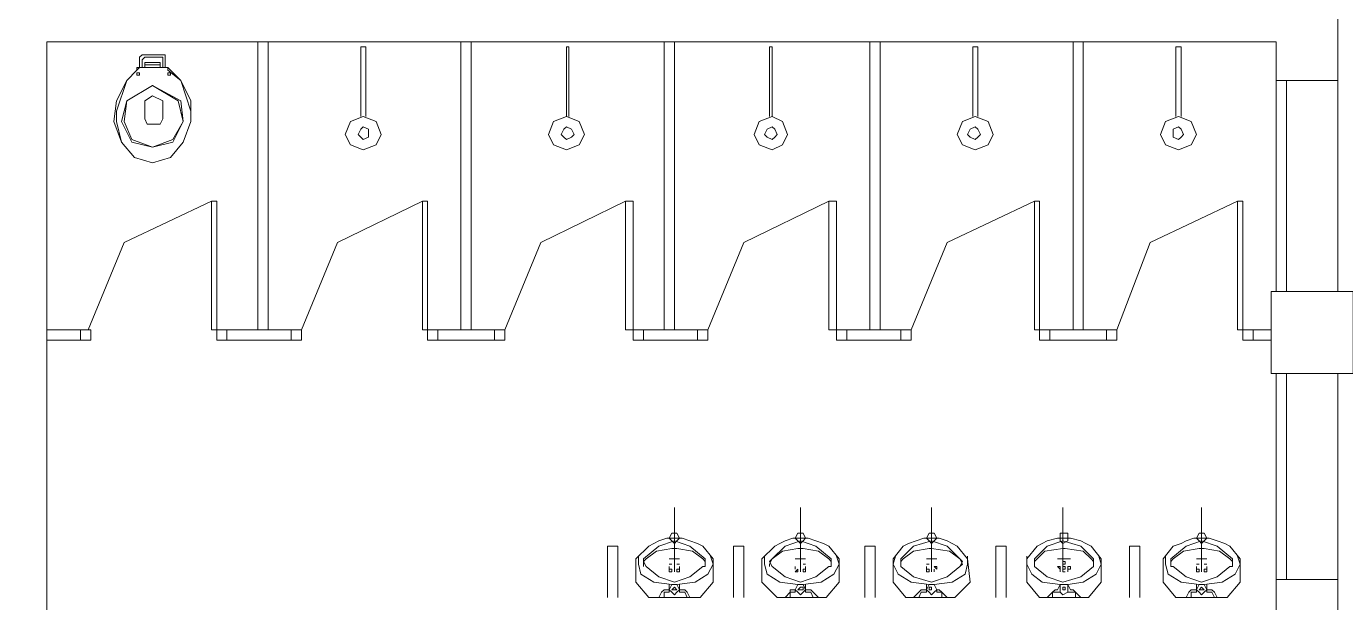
# Model space of a CAD drawing. Header units: millimetres. Extents: x 373 to 563, y 791 to 885.
# Drawn here: x 461.28 to 467.71, y 819.24 to 822.05 of the extents above; entities that cross this region are included whole.
import ezdxf

# ---------------------------------------------------------------- set-up
doc = ezdxf.new("R2010")
doc.units = ezdxf.units.MM
doc.linetypes.add('JIS_02_2.0', pattern=[3, 2, -1])
doc.layers.add('wireless', color=1, linetype='Continuous')

msp = doc.modelspace()

# ---------------------------------------------------------------- linework, layer by layer
at = {"color": 7, "lineweight": 0}
for points in [[(467.6677002518863, 828.3753650014351), (467.6677002518863, 820.7602438941194)], [(461.3802153909073, 821.9751563077389), (461.3802153909073, 815.6876714460614)], [(461.3802153909073, 821.9751563077389), (467.3671033665032, 821.9751563077389)], [(462.407254750231, 820.5723708405221), (462.407254750231, 821.9751563077389)], [(462.4573542311282, 820.5723708405221), (462.4573542311282, 821.9751563077389)], [(462.9332993005828, 821.6119350705358), (462.9332993005828, 821.9501065672903), (462.9082495605999, 821.9501065672903), (462.9082495605999, 821.6119350705358)], [(463.3967194998131, 820.5723708405221), (463.3967194998131, 821.9751563077389)], [(463.4468189807103, 820.5723708405221), (463.4468189807103, 821.9751563077389)], [(463.9227640496993, 821.6119350705358), (463.9227640496993, 821.9501065672903), (463.910239179475, 821.9501065672903), (463.910239179475, 821.6119350705358)], [(464.3861842489296, 820.5723708405221), (464.3861842489296, 821.9751563077389)], [(464.4362837298268, 820.5723708405221), (464.4362837298268, 821.9751563077389)], [(464.9122287992814, 821.6119350705358), (464.9122287992814, 821.9501065672903), (464.8997039285914, 821.9501065672903), (464.8997039285914, 821.6119350705358)], [(465.3881738678047, 820.5723708405221), (465.3881738678047, 821.9751563077389)], [(465.4382733487018, 820.5723708405221), (465.4382733487018, 821.9751563077389)], [(465.9142184181565, 821.6119350705358), (465.9142184181565, 821.9501065672903), (465.8891686781735, 821.9501065672903), (465.8891686781735, 821.6119350705358)], [(466.3776386173868, 820.5723708405221), (466.3776386173868, 821.9751563077389)], [(466.427738098284, 820.5723708405221), (466.427738098284, 821.9751563077389)], [(466.9036831672729, 821.6119350705358), (466.9036831672729, 821.9501065672903), (466.87863342729, 821.9501065672903), (466.87863342729, 821.6119350705358)], [(467.3671033665032, 821.9751563077389), (467.3671033665032, 820.7602438941194)], [(461.8185858492234, 821.8499076052631), (461.8311107194477, 821.8499076052631), (461.8311107194477, 821.9000070861603)], [(461.843635589672, 821.9125319566174), (461.8311107194477, 821.9000070861603)], [(461.843635589672, 821.9125319566174), (461.8937350705692, 821.9125319566174), (461.9438345514664, 821.9125319566174)], [(461.8561604598963, 821.9000070861603), (461.843635589672, 821.8874822161688)], [(461.843635589672, 821.8499076052631), (461.843635589672, 821.8874822161688)], [(461.8561604598963, 821.9000070861603), (461.8937350705692, 821.9000070861603), (461.9438345514664, 821.9000070861603)], [(461.8561604598963, 821.8499076052631), (461.8561604598963, 821.8624324754874), (461.8561604598963, 821.8749573457117), (461.8686853301206, 821.8749573457117), (461.8937350705692, 821.8749573457117)], [(461.8561604598963, 821.8624324754874), (461.8937350705692, 821.8624324754874), (461.9313096812421, 821.8624324754874)], [(461.9313096812421, 821.8499076052631), (461.9313096812421, 821.8624324754874), (461.9313096812421, 821.8749573457117), (461.8937350705692, 821.8749573457117)], [(461.9563594216906, 821.9000070861603), (461.9563594216906, 821.9125319566174), (461.9438345514664, 821.9125319566174)], [(461.9438345514664, 821.8874822161688), (461.9438345514664, 821.9000070861603)], [(461.9438345514664, 821.8874822161688), (461.9438345514664, 821.8499076052631)], [(461.9563594216906, 821.9000070861603), (461.9563594216906, 821.8499076052631), (461.9688842919149, 821.8499076052631), (461.9814091626049, 821.8373827350388)], [(461.8311107194477, 821.8499076052631), (461.8185858492234, 821.8373827350388), (461.7684863683262, 821.7872832541416), (461.718386887429, 821.6369848109844), (461.718386887429, 821.58688533032), (461.7434366274119, 821.4866863682928), (461.8060609785334, 821.4115371467142), (461.8937350705692, 821.3864874062656), (461.9814091626049, 821.4115371467142), (462.0440335137264, 821.4866863682928), (462.0816081239336, 821.58688533032), (462.0816081239336, 821.6369848109844), (462.0315086435021, 821.7872832541416), (461.9688842919149, 821.8373827350388), (461.9688842919149, 821.8499076052631)], [(461.8185858492234, 821.8373827350388), (461.7684863683262, 821.7872832541416)], [(461.8185858492234, 821.8499076052631), (461.8185858492234, 821.8373827350388)], [(461.8311107194477, 821.8123329945902), (461.8311107194477, 821.8248578648145), (461.8185858492234, 821.8248578648145), (461.8185858492234, 821.8123329945902), (461.8311107194477, 821.8123329945902), (461.8311107194477, 821.8123329945902)], [(461.8311107194477, 821.8499076052631), (461.8937350705692, 821.8499076052631)], [(461.9563594216906, 821.8499076052631), (461.8937350705692, 821.8499076052631)], [(461.9313096812421, 821.8499076052631), (461.9438345514664, 821.8499076052631)], [(461.9814091626049, 821.8123329945902), (461.9814091626049, 821.8248578648145), (461.9688842919149, 821.8248578648145), (461.9688842919149, 821.8123329945902), (461.9814091626049, 821.8123329945902), (461.9814091626049, 821.8123329945902)], [(461.9814091626049, 821.8373827350388), (462.0315086435021, 821.7872832541416)], [(461.7684863683262, 821.7872832541416), (461.718386887429, 821.6870842921144)], [(461.7684863683262, 821.6870842921144), (461.7434366274119, 821.58688533032), (461.7935361087748, 821.4866863682928), (461.8937350705692, 821.4616366278442), (461.9939340323635, 821.4866863682928), (462.0440335137264, 821.58688533032), (462.0315086435021, 821.6870842921144), (461.8937350705692, 821.762233513693)], [(461.7684863683262, 821.6870842921144), (461.7559614976362, 821.58688533032), (461.7935361087748, 821.4992112385171), (461.8937350705692, 821.4616366278442), (461.9939340323635, 821.4992112385171), (462.0440335137264, 821.58688533032), (462.0189837728121, 821.6870842921144), (461.8937350705692, 821.762233513693)], [(461.8937350705692, 821.762233513693), (461.7684863683262, 821.6870842921144)], [(461.8937350705692, 821.762233513693), (461.7684863683262, 821.6870842921144)], [(462.0816081239336, 821.6870842921144), (462.0315086435021, 821.7872832541416)], [(467.3671033665032, 821.7872832541416), (467.6677002518863, 821.7872832541416)], [(467.4172028474004, 821.7872832541416), (467.4172028474004, 820.7602438941194)], [(461.718386887429, 821.6870842921144), (461.7058620172047, 821.58688533032)], [(461.9438345514664, 821.6870842921144), (461.8937350705692, 821.712134032563), (461.8561604598963, 821.6870842921144)], [(461.8561604598963, 821.5994102003115), (461.8561604598963, 821.6870842921144)], [(461.9438345514664, 821.6870842921144), (461.9438345514664, 821.5994102003115), (461.9313096812421, 821.5743604598629)], [(462.0816081239336, 821.58688533032), (462.0816081239336, 821.6870842921144)], [(461.8561604598963, 821.5994102003115), (461.8686853301206, 821.5743604598629)], [(463.0084485223942, 821.5242609789657), (462.98339878148, 821.58688533032), (462.9207744303585, 821.6119350705358), (462.858150079237, 821.58688533032), (462.8331003383228, 821.5242609789657), (462.858150079237, 821.4741614978357), (462.9207744303585, 821.4491117573871), (462.98339878148, 821.4741614978357), (463.0084485223942, 821.5242609789657), (463.0084485223942, 821.5242609789657)], [(463.9979132715107, 821.5242609789657), (463.9728635305964, 821.58688533032), (463.910239179475, 821.6119350705358), (463.8476148283535, 821.58688533032), (463.8225650879049, 821.5242609789657), (463.8476148283535, 821.4741614978357), (463.910239179475, 821.4491117573871), (463.9728635305964, 821.4741614978357), (463.9979132715107, 821.5242609789657), (463.9979132715107, 821.5242609789657)], [(464.9873780206271, 821.5242609789657), (464.9623282801786, 821.58688533032), (464.9122287992814, 821.6119350705358), (464.8496044472286, 821.58688533032), (464.8245547072456, 821.5242609789657), (464.8496044472286, 821.4741614978357), (464.9122287992814, 821.4491117573871), (464.9623282801786, 821.4741614978357), (464.9873780206271, 821.5242609789657), (464.9873780206271, 821.5242609789657)], [(465.9893676395022, 821.5242609789657), (465.9643178990536, 821.58688533032), (465.9016935479322, 821.6119350705358), (465.8390691968107, 821.58688533032), (465.8140194563621, 821.5242609789657), (465.8390691968107, 821.4741614978357), (465.9016935479322, 821.4491117573871), (465.9643178990536, 821.4741614978357), (465.9893676395022, 821.5242609789657), (465.9893676395022, 821.5242609789657)], [(466.9788323890843, 821.5242609789657), (466.9537826481701, 821.58688533032), (466.8911582970486, 821.6119350705358), (466.8285339459271, 821.58688533032), (466.8034842050129, 821.5242609789657), (466.8285339459271, 821.4741614978357), (466.8911582970486, 821.4491117573871), (466.9537826481701, 821.4741614978357), (466.9788323890843, 821.5242609789657), (466.9788323890843, 821.5242609789657)], [(461.7058620172047, 821.58688533032), (461.7434366274119, 821.4866863682928)], [(461.9313096812421, 821.5743604598629), (461.8686853301206, 821.5743604598629)], [(462.0440335137264, 821.4866863682928), (462.0816081239336, 821.58688533032)], [(462.9458241708071, 821.5242609789657), (462.9458241708071, 821.5493107194143), (462.9207744303585, 821.5618355898714), (462.9082495605999, 821.5493107194143), (462.8957246894443, 821.5242609789657), (462.9082495605999, 821.5117361087414), (462.9207744303585, 821.4992112385171), (462.9458241708071, 821.5117361087414), (462.9458241708071, 821.5242609789657), (462.9458241708071, 821.5242609789657)], [(463.9478137901478, 821.5242609789657), (463.9352889203892, 821.5493107194143), (463.910239179475, 821.5618355898714), (463.8977143092507, 821.5493107194143), (463.8851894390264, 821.5242609789657), (463.8977143092507, 821.5117361087414), (463.910239179475, 821.4992112385171), (463.9352889203892, 821.5117361087414), (463.9478137901478, 821.5242609789657), (463.9478137901478, 821.5242609789657)], [(464.9372785392643, 821.5242609789657), (464.9247536695057, 821.5493107194143), (464.9122287992814, 821.5618355898714), (464.8871790583671, 821.5493107194143), (464.8746541881428, 821.5242609789657), (464.8871790583671, 821.5117361087414), (464.9122287992814, 821.4992112385171), (464.9247536695057, 821.5117361087414), (464.9372785392643, 821.5242609789657), (464.9372785392643, 821.5242609789657)], [(465.9267432883807, 821.5242609789657), (465.9142184181565, 821.5493107194143), (465.9016935479322, 821.5618355898714), (465.8766438074836, 821.5493107194143), (465.8641189372593, 821.5242609789657), (465.8766438074836, 821.5117361087414), (465.9016935479322, 821.4992112385171), (465.9142184181565, 821.5117361087414), (465.9267432883807, 821.5242609789657), (465.9267432883807, 821.5242609789657)], [(466.9162080379629, 821.5242609789657), (466.9036831672729, 821.5493107194143), (466.8911582970486, 821.5618355898714), (466.8661085570657, 821.5493107194143), (466.8661085570657, 821.5242609789657), (466.8661085570657, 821.5117361087414), (466.8911582970486, 821.4992112385171), (466.9036831672729, 821.5117361087414), (466.9162080379629, 821.5242609789657), (466.9162080379629, 821.5242609789657)], [(461.7434366274119, 821.4866863682928), (461.8060609785334, 821.4115371467142)], [(461.9814091626049, 821.4115371467142), (462.0440335137264, 821.4866863682928)], [(461.8060609785334, 821.4115371467142), (461.8937350705692, 821.3864874062656)], [(461.8937350705692, 821.3864874062656), (461.9814091626049, 821.4115371467142)], [(462.181807085728, 821.1986143526683), (461.7559614976362, 820.9982164288467), (461.5806133144961, 820.5723708405221)], [(462.181807085728, 820.5723708405221), (462.2068568266423, 820.5723708405221), (462.2068568266423, 821.1986143526683), (462.181807085728, 821.1986143526683), (462.181807085728, 820.5723708405221), (462.181807085728, 820.5723708405221)], [(463.208846445983, 821.1986143526683), (462.7955257281155, 820.9982164288467), (462.6201775445097, 820.5723708405221)], [(463.208846445983, 820.5723708405221), (463.2338961864316, 820.5723708405221), (463.2338961864316, 821.1986143526683), (463.208846445983, 821.1986143526683), (463.208846445983, 820.5723708405221), (463.208846445983, 820.5723708405221)], [(464.1983111946338, 821.1986143526683), (463.784990477232, 820.9982164288467), (463.6096422940918, 820.5723708405221)], [(464.1983111946338, 820.5723708405221), (464.2358858057723, 820.5723708405221), (464.2358858057723, 821.1986143526683), (464.1983111946338, 821.1986143526683), (464.1983111946338, 820.5723708405221), (464.1983111946338, 820.5723708405221)], [(465.1877759442159, 821.1986143526683), (464.7744552263484, 820.9982164288467), (464.5991070427426, 820.5723708405221)], [(465.1877759442159, 820.5723708405221), (465.2253505548888, 820.5723708405221), (465.2253505548888, 821.1986143526683), (465.1877759442159, 821.1986143526683), (465.1877759442159, 820.5723708405221), (465.1877759442159, 820.5723708405221)], [(466.1897655635566, 821.1986143526683), (465.7639199754649, 820.9982164288467), (465.5885717918591, 820.5723708405221)], [(466.1897655635566, 820.5723708405221), (466.2148153044709, 820.5723708405221), (466.2148153044709, 821.1986143526683), (466.1897655635566, 821.1986143526683), (466.1897655635566, 820.5723708405221), (466.1897655635566, 820.5723708405221)], [(467.1792303126731, 821.1986143526683), (466.753384725047, 820.9982164288467), (466.5905614116655, 820.5723708405221)], [(467.1792303126731, 820.5723708405221), (467.2042800531217, 820.5723708405221), (467.2042800531217, 821.1986143526683), (467.1792303126731, 821.1986143526683), (467.1792303126731, 820.5723708405221), (467.1792303126731, 820.5723708405221)], [(467.342053625589, 820.3594480462434), (467.7428494736978, 820.3594480462434), (467.7428494736978, 820.7602438941194), (467.342053625589, 820.7602438941194), (467.342053625589, 820.3594480462434), (467.342053625589, 820.3594480462434)], [(461.5430387042888, 820.5723708405221), (461.3802153909073, 820.5723708405221)], [(461.5430387042888, 820.5222713596249), (461.5931381842547, 820.5222713596249), (461.5931381842547, 820.5723708405221), (461.5430387042888, 820.5723708405221), (461.5430387042888, 820.5222713596249), (461.5430387042888, 820.5222713596249)], [(462.2068568266423, 820.5222713596249), (462.2569563080051, 820.5222713596249), (462.2569563080051, 820.5723708405221), (462.2068568266423, 820.5723708405221), (462.2068568266423, 820.5222713596249), (462.2068568266423, 820.5222713596249)], [(462.5700780636125, 820.5723708405221), (462.2569563080051, 820.5723708405221)], [(462.5700780636125, 820.5222713596249), (462.6201775445097, 820.5222713596249), (462.6201775445097, 820.5723708405221), (462.5700780636125, 820.5723708405221), (462.5700780636125, 820.5222713596249), (462.5700780636125, 820.5222713596249)], [(463.2338961864316, 820.5222713596249), (463.2839956677944, 820.5222713596249), (463.2839956677944, 820.5723708405221), (463.2338961864316, 820.5723708405221), (463.2338961864316, 820.5222713596249), (463.2338961864316, 820.5222713596249)], [(463.5595428131946, 820.5723708405221), (463.2839956677944, 820.5723708405221)], [(463.5595428131946, 820.5222713596249), (463.6096422940918, 820.5222713596249), (463.6096422940918, 820.5723708405221), (463.5595428131946, 820.5723708405221), (463.5595428131946, 820.5222713596249), (463.5595428131946, 820.5222713596249)], [(464.2358858057723, 820.5222713596249), (464.2859852866695, 820.5222713596249), (464.2859852866695, 820.5723708405221), (464.2358858057723, 820.5723708405221), (464.2358858057723, 820.5222713596249), (464.2358858057723, 820.5222713596249)], [(464.5490075618454, 820.5723708405221), (464.2859852866695, 820.5723708405221)], [(464.5490075618454, 820.5222713596249), (464.5991070427426, 820.5222713596249), (464.5991070427426, 820.5723708405221), (464.5490075618454, 820.5723708405221), (464.5490075618454, 820.5222713596249), (464.5490075618454, 820.5222713596249)], [(465.2253505548888, 820.5222713596249), (465.275450035786, 820.5222713596249), (465.275450035786, 820.5723708405221), (465.2253505548888, 820.5723708405221), (465.2253505548888, 820.5222713596249), (465.2253505548888, 820.5222713596249)], [(465.5384723109619, 820.5723708405221), (465.275450035786, 820.5723708405221)], [(465.5384723109619, 820.5222713596249), (465.5885717918591, 820.5222713596249), (465.5885717918591, 820.5723708405221), (465.5384723109619, 820.5723708405221), (465.5384723109619, 820.5222713596249), (465.5384723109619, 820.5222713596249)], [(466.2148153044709, 820.5222713596249), (466.2649147853681, 820.5222713596249), (466.2649147853681, 820.5723708405221), (466.2148153044709, 820.5723708405221), (466.2148153044709, 820.5222713596249), (466.2148153044709, 820.5222713596249)], [(466.5404619307683, 820.5723708405221), (466.2649147853681, 820.5723708405221)], [(466.5404619307683, 820.5222713596249), (466.5905614116655, 820.5222713596249), (466.5905614116655, 820.5723708405221), (466.5404619307683, 820.5723708405221), (466.5404619307683, 820.5222713596249), (466.5404619307683, 820.5222713596249)], [(467.2042800531217, 820.5222713596249), (467.2543795344845, 820.5222713596249), (467.2543795344845, 820.5723708405221), (467.2042800531217, 820.5723708405221), (467.2042800531217, 820.5222713596249), (467.2042800531217, 820.5222713596249)], [(467.342053625589, 820.5723708405221), (467.2543795344845, 820.5723708405221)], [(461.5430387042888, 820.5222713596249), (461.3802153909073, 820.5222713596249)], [(462.5700780636125, 820.5222713596249), (462.2569563080051, 820.5222713596249)], [(463.5595428131946, 820.5222713596249), (463.2839956677944, 820.5222713596249)], [(464.5490075618454, 820.5222713596249), (464.2859852866695, 820.5222713596249)], [(465.5384723109619, 820.5222713596249), (465.275450035786, 820.5222713596249)], [(466.5404619307683, 820.5222713596249), (466.2649147853681, 820.5222713596249)], [(467.342053625589, 820.5222713596249), (467.2543795344845, 820.5222713596249)], [(467.3671033665032, 820.3594480462434), (467.3671033665032, 815.4997983924641)], [(467.4172028474004, 820.3594480462434), (467.4172028474004, 819.3574584269027)], [(467.6677002518863, 820.3594480462434), (467.6677002518863, 815.4997983924641)], [(464.4362837298268, 819.7081547936486), (464.4362837298268, 819.3950330378084)], [(465.0500023717486, 819.7081547936486), (465.0500023717486, 819.3950330378084)], [(465.6887707541191, 819.7081547936486), (465.6887707541191, 819.3950330378084)], [(466.3275391364896, 819.7081547936486), (466.3275391364896, 819.3950330378084)], [(467.0038821295329, 819.7081547936486), (467.0038821295329, 819.3950330378084)], [(464.586582172984, 819.4200827784898), (464.586582172984, 819.4326076484813), (464.586582172984, 819.4576573889299), (464.5114329511725, 819.5202817400514), (464.4362837298268, 819.5453314807328), (464.3611345080153, 819.5202817400514), (464.2859852866695, 819.4576573889299), (464.2859852866695, 819.4326076484813), (464.2859852866695, 819.4200827784898)], [(464.3611345080153, 819.5453314807328), (464.3360847680324, 819.5328066105085)], [(464.3987091191539, 819.5578563509571), (464.3611345080153, 819.5453314807328)], [(464.4362837298268, 819.5578563509571), (464.3987091191539, 819.5578563509571)], [(464.4613334702753, 819.5578563509571), (464.4488086000511, 819.5829060914057), (464.4362837298268, 819.5829060914057), (464.4237588596025, 819.5829060914057), (464.4112339889125, 819.5578563509571), (464.4237588596025, 819.5453314807328), (464.4362837298268, 819.5328066105085), (464.4488086000511, 819.5453314807328), (464.4613334702753, 819.5578563509571), (464.4613334702753, 819.5578563509571)], [(464.4112339889125, 819.5578563509571), (464.4362837298268, 819.5578563509571)], [(464.4613334702753, 819.5578563509571), (464.4362837298268, 819.5578563509571)], [(464.4738583404996, 819.5578563509571), (464.4362837298268, 819.5578563509571)], [(464.5114329511725, 819.5453314807328), (464.4738583404996, 819.5578563509571)], [(464.5490075618454, 819.5328066105085), (464.5114329511725, 819.5453314807328)], [(465.2003008144402, 819.4200827784898), (465.2003008144402, 819.4326076484813), (465.2003008144402, 819.4576573889299), (465.1251515930944, 819.5202817400514), (465.0500023717486, 819.5453314807328), (464.9748531504029, 819.5202817400514), (464.9122287992814, 819.4576573889299), (464.8997039285914, 819.4326076484813), (464.8997039285914, 819.4200827784898)], [(464.9748531504029, 819.5453314807328), (464.9498034094886, 819.5328066105085)], [(465.0124277606101, 819.5578563509571), (464.9748531504029, 819.5453314807328)], [(465.0500023717486, 819.5578563509571), (465.0124277606101, 819.5578563509571)], [(465.0750521121972, 819.5578563509571), (465.0625272415073, 819.5829060914057), (465.0500023717486, 819.5829060914057), (465.0374775015243, 819.5829060914057), (465.0249526313, 819.5578563509571), (465.0374775015243, 819.5453314807328), (465.0500023717486, 819.5328066105085), (465.0625272415073, 819.5453314807328), (465.0750521121972, 819.5578563509571), (465.0750521121972, 819.5578563509571)], [(465.0249526313, 819.5578563509571), (465.0500023717486, 819.5578563509571)], [(465.0750521121972, 819.5578563509571), (465.0500023717486, 819.5578563509571)], [(465.0875769824215, 819.5578563509571), (465.0500023717486, 819.5578563509571)], [(465.1251515930944, 819.5453314807328), (465.0875769824215, 819.5578563509571)], [(465.1627262037673, 819.5328066105085), (465.1251515930944, 819.5453314807328)], [(465.8265443265864, 819.4200827784898), (465.8390691968107, 819.4326076484813), (465.8265443265864, 819.4576573889299), (465.7639199754649, 819.5202817400514), (465.6887707541191, 819.5453314807328), (465.6010966620834, 819.5202817400514), (465.5384723109619, 819.4576573889299), (465.5384723109619, 819.4326076484813), (465.5384723109619, 819.4200827784898)], [(465.6136215327733, 819.5453314807328), (465.5760469221004, 819.5328066105085)], [(465.6511961429806, 819.5578563509571), (465.6136215327733, 819.5453314807328)], [(465.6511961429806, 819.5578563509571), (465.6887707541191, 819.5578563509571)], [(465.6887707541191, 819.5578563509571), (465.6511961429806, 819.5578563509571)], [(465.713820494102, 819.5578563509571), (465.7012956243434, 819.5829060914057), (465.6887707541191, 819.5829060914057), (465.6762458838948, 819.5829060914057), (465.6637210132048, 819.5578563509571), (465.6762458838948, 819.5453314807328), (465.6887707541191, 819.5328066105085), (465.7012956243434, 819.5453314807328), (465.713820494102, 819.5578563509571), (465.713820494102, 819.5578563509571)], [(465.713820494102, 819.5578563509571), (465.6887707541191, 819.5578563509571)], [(465.726345364792, 819.5578563509571), (465.6887707541191, 819.5578563509571)], [(465.7639199754649, 819.5453314807328), (465.726345364792, 819.5578563509571)], [(465.7889697159135, 819.5328066105085), (465.7639199754649, 819.5453314807328)], [(466.4778375791811, 819.4200827784898), (466.4778375791811, 819.4326076484813), (466.4778375791811, 819.4576573889299), (466.4152132280597, 819.5202817400514), (466.3275391364896, 819.5453314807328), (466.2523899146781, 819.5202817400514), (466.1897655635566, 819.4576573889299), (466.1897655635566, 819.4326076484813), (466.1897655635566, 819.4200827784898)], [(466.2523899146781, 819.5453314807328), (466.2273401746952, 819.5328066105085)], [(466.3024893955753, 819.5578563509571), (466.2523899146781, 819.5453314807328)], [(466.3024893955753, 819.5578563509571), (466.3275391364896, 819.5578563509571)], [(466.3275391364896, 819.5578563509571), (466.3024893955753, 819.5578563509571)], [(466.3525888769382, 819.5578563509571), (466.3525888769382, 819.5829060914057), (466.3275391364896, 819.5829060914057), (466.3150142657996, 819.5829060914057), (466.3150142657996, 819.5578563509571), (466.3150142657996, 819.5453314807328), (466.3275391364896, 819.5328066105085), (466.3525888769382, 819.5453314807328), (466.3525888769382, 819.5578563509571), (466.3525888769382, 819.5578563509571)], [(466.3651137466968, 819.5578563509571), (466.3275391364896, 819.5578563509571)], [(466.3275391364896, 819.5578563509571), (466.3400640067139, 819.5578563509571)], [(466.3651137466968, 819.5578563509571), (466.3400640067139, 819.5578563509571)], [(466.4152132280597, 819.5453314807328), (466.3651137466968, 819.5578563509571)], [(466.4402629685083, 819.5328066105085), (466.4152132280597, 819.5453314807328)], [(467.1541805722245, 819.4200827784898), (467.1541805722245, 819.4326076484813), (467.1541805722245, 819.4576573889299), (467.0790313508787, 819.5202817400514), (467.0038821295329, 819.5453314807328), (466.9287329081872, 819.5202817400514), (466.8535836863757, 819.4576573889299), (466.8535836863757, 819.4326076484813), (466.8535836863757, 819.4200827784898)], [(466.9287329081872, 819.5453314807328), (466.9036831672729, 819.5328066105085)], [(466.9663075183944, 819.5578563509571), (466.9287329081872, 819.5453314807328)], [(467.0038821295329, 819.5578563509571), (466.9663075183944, 819.5578563509571)], [(467.0289318699815, 819.5578563509571), (467.0164069992916, 819.5829060914057), (467.0038821295329, 819.5829060914057), (466.9913572593086, 819.5829060914057), (466.9788323890843, 819.5578563509571), (466.9913572593086, 819.5453314807328), (467.0038821295329, 819.5328066105085), (467.0164069992916, 819.5453314807328), (467.0289318699815, 819.5578563509571), (467.0289318699815, 819.5578563509571)], [(466.9788323890843, 819.5578563509571), (467.0038821295329, 819.5578563509571)], [(467.0289318699815, 819.5578563509571), (467.0038821295329, 819.5578563509571)], [(467.0414567402058, 819.5578563509571), (467.0038821295329, 819.5578563509571)], [(467.0790313508787, 819.5453314807328), (467.0414567402058, 819.5578563509571)], [(467.1166059615516, 819.5328066105085), (467.0790313508787, 819.5453314807328)], [(464.1106371035294, 819.2697843353326), (464.1106371035294, 819.5202817400514)], [(464.1106371035294, 819.5202817400514), (464.1607365844266, 819.5202817400514)], [(464.1607365844266, 819.2697843353326), (464.1607365844266, 819.5202817400514)], [(464.3110350275838, 819.5202817400514), (464.2484106759966, 819.4576573889299)], [(464.348609637791, 819.4952319996028), (464.2985101568938, 819.4576573889299)], [(464.3360847680324, 819.5328066105085), (464.3110350275838, 819.5202817400514)], [(464.4237588596025, 819.5077568700599), (464.348609637791, 819.4952319996028)], [(464.4237588596025, 819.5077568700599), (464.4362837298268, 819.5077568700599)], [(464.4362837298268, 819.5077568700599), (464.4488086000511, 819.5077568700599)], [(464.5239578213968, 819.4952319996028), (464.4488086000511, 819.5077568700599)], [(464.574057302294, 819.4576573889299), (464.5239578213968, 819.4952319996028)], [(464.574057302294, 819.5202817400514), (464.5490075618454, 819.5328066105085)], [(464.6241567831912, 819.4576573889299), (464.574057302294, 819.5202817400514)], [(464.7243557449856, 819.2697843353326), (464.7243557449856, 819.5202817400514)], [(464.7243557449856, 819.5202817400514), (464.7744552263484, 819.5202817400514)], [(464.7744552263484, 819.2697843353326), (464.7744552263484, 819.5202817400514)], [(464.9247536695057, 819.5202817400514), (464.8621293183842, 819.4576573889299)], [(464.9623282801786, 819.4952319996028), (464.9122287992814, 819.4576573889299)], [(464.9498034094886, 819.5328066105085), (464.9247536695057, 819.5202817400514)], [(465.0374775015243, 819.5077568700599), (464.9623282801786, 819.4952319996028)], [(465.0374775015243, 819.5077568700599), (465.0500023717486, 819.5077568700599)], [(465.0500023717486, 819.5077568700599), (465.0625272415073, 819.5077568700599)], [(465.1376764633187, 819.4952319996028), (465.0625272415073, 819.5077568700599)], [(465.1877759442159, 819.4576573889299), (465.1376764633187, 819.4952319996028)], [(465.1877759442159, 819.5202817400514), (465.1627262037673, 819.5328066105085)], [(465.2378754255787, 819.4576573889299), (465.1877759442159, 819.5202817400514)], [(465.3631241278217, 819.2697843353326), (465.3631241278217, 819.5202817400514)], [(465.3631241278217, 819.5202817400514), (465.4132236087189, 819.5202817400514)], [(465.4132236087189, 819.2697843353326), (465.4132236087189, 819.5202817400514)], [(465.5509971811862, 819.5202817400514), (465.5008976998233, 819.4576573889299)], [(465.5760469221004, 819.5328066105085), (465.5509971811862, 819.5202817400514)], [(465.6010966620834, 819.4952319996028), (465.5509971811862, 819.4576573889299)], [(465.6762458838948, 819.5077568700599), (465.6010966620834, 819.4952319996028)], [(465.6762458838948, 819.5077568700599), (465.6887707541191, 819.5077568700599)], [(465.7764448456892, 819.4952319996028), (465.6887707541191, 819.5077568700599)], [(465.8265443265864, 819.4576573889299), (465.7764448456892, 819.4952319996028)], [(465.8140194563621, 819.5202817400514), (465.7889697159135, 819.5328066105085)], [(465.8641189372593, 819.4576573889299), (465.8140194563621, 819.5202817400514)], [(466.0018925101922, 819.5202817400514), (466.0519919910894, 819.5202817400514)], [(466.0018925101922, 819.2697843353326), (466.0018925101922, 819.5202817400514)], [(466.0519919910894, 819.2697843353326), (466.0519919910894, 819.5202817400514)], [(466.2022904337809, 819.5202817400514), (466.1521909524181, 819.4576573889299)], [(466.2273401746952, 819.5328066105085), (466.2022904337809, 819.5202817400514)], [(466.2398650444538, 819.4952319996028), (466.2022904337809, 819.4576573889299)], [(466.3275391364896, 819.5077568700599), (466.2398650444538, 819.4952319996028)], [(466.3275391364896, 819.5077568700599), (466.3400640067139, 819.5077568700599)], [(466.427738098284, 819.4952319996028), (466.3400640067139, 819.5077568700599)], [(466.4653127089568, 819.4576573889299), (466.427738098284, 819.4952319996028)], [(466.4653127089568, 819.5202817400514), (466.4402629685083, 819.5328066105085)], [(466.515412189854, 819.4576573889299), (466.4653127089568, 819.5202817400514)], [(466.653185762787, 819.2697843353326), (466.653185762787, 819.5202817400514)], [(466.653185762787, 819.5202817400514), (466.7032852436841, 819.5202817400514)], [(466.7032852436841, 819.2697843353326), (466.7032852436841, 819.5202817400514)], [(466.8661085570657, 819.5202817400514), (466.8160090761685, 819.4576573889299)], [(466.9036831672729, 819.5328066105085), (466.8661085570657, 819.5202817400514)], [(466.9162080379629, 819.4952319996028), (466.8661085570657, 819.4576573889299)], [(466.9913572593086, 819.5077568700599), (466.9162080379629, 819.4952319996028)], [(466.9913572593086, 819.5077568700599), (467.0038821295329, 819.5077568700599)], [(467.0038821295329, 819.5077568700599), (467.0164069992916, 819.5077568700599)], [(467.091556221103, 819.4952319996028), (467.0164069992916, 819.5077568700599)], [(467.1416557020002, 819.4576573889299), (467.091556221103, 819.4952319996028)], [(467.1416557020002, 819.5202817400514), (467.1166059615516, 819.5328066105085)], [(467.1917551833631, 819.4576573889299), (467.1416557020002, 819.5202817400514)], [(464.2484106759966, 819.4576573889299), (464.2484106759966, 819.3449335569112), (464.3110350275838, 819.2697843353326)], [(464.2609355466866, 819.470182259387), (464.2609355466866, 819.4326076484813), (464.2734604169109, 819.3825081673513)], [(464.2985101568938, 819.4576573889299), (464.2859852866695, 819.4451325189384), (464.2985101568938, 819.4200827784898)], [(464.2985101568938, 819.4200827784898), (464.3611345080153, 819.3699832973598)], [(464.4613334702753, 819.4576573889299), (464.4112339889125, 819.4576573889299)], [(464.4237588596025, 819.4326076484813), (464.4112339889125, 819.4326076484813), (464.4237588596025, 819.4326076484813), (464.4237588596025, 819.4326076484813)], [(464.4112339889125, 819.4200827784898), (464.4112339889125, 819.4075579080327), (464.4112339889125, 819.4200827784898), (464.4112339889125, 819.4200827784898)], [(464.4362837298268, 819.4451325189384), (464.4362837298268, 819.4326076484813), (464.4362837298268, 819.4451325189384), (464.4362837298268, 819.4451325189384)], [(464.4362837298268, 819.4200827784898), (464.4362837298268, 819.4075579080327), (464.4362837298268, 819.4200827784898), (464.4362837298268, 819.4200827784898)], [(464.4613334702753, 819.4326076484813), (464.4488086000511, 819.4326076484813), (464.4613334702753, 819.4326076484813), (464.4613334702753, 819.4326076484813)], [(464.4613334702753, 819.4200827784898), (464.4613334702753, 819.4075579080327), (464.4613334702753, 819.4200827784898), (464.4613334702753, 819.4200827784898)], [(464.5114329511725, 819.3699832973598), (464.574057302294, 819.4200827784898)], [(464.5615324320697, 819.2697843353326), (464.6241567831912, 819.3449335569112), (464.6241567831912, 819.4576573889299)], [(464.586582172984, 819.4200827784898), (464.586582172984, 819.4451325189384), (464.574057302294, 819.4576573889299)], [(464.574057302294, 819.4200827784898), (464.586582172984, 819.4200827784898)], [(464.5991070427426, 819.3825081673513), (464.6241567831912, 819.4326076484813), (464.6116319129669, 819.470182259387)], [(464.8621293183842, 819.4576573889299), (464.8621293183842, 819.3449335569112), (464.9372785392643, 819.2697843353326)], [(464.8746541881428, 819.470182259387), (464.8746541881428, 819.4326076484813), (464.8871790583671, 819.3825081673513)], [(464.9122287992814, 819.4576573889299), (464.8997039285914, 819.4451325189384), (464.9122287992814, 819.4200827784898)], [(464.9122287992814, 819.4200827784898), (464.9748531504029, 819.3699832973598)], [(465.0750521121972, 819.4576573889299), (465.0249526313, 819.4576573889299)], [(465.0249526313, 819.4200827784898), (465.0249526313, 819.4075579080327), (465.0249526313, 819.4200827784898), (465.0249526313, 819.4200827784898)], [(465.0500023717486, 819.4451325189384), (465.0500023717486, 819.4326076484813), (465.0500023717486, 819.4451325189384), (465.0500023717486, 819.4451325189384)], [(465.0500023717486, 819.4200827784898), (465.0500023717486, 819.4075579080327), (465.0500023717486, 819.4200827784898), (465.0500023717486, 819.4200827784898)], [(465.0750521121972, 819.4326076484813), (465.0625272415073, 819.4326076484813), (465.0750521121972, 819.4326076484813), (465.0750521121972, 819.4326076484813)], [(465.0750521121972, 819.4200827784898), (465.0750521121972, 819.4075579080327), (465.0750521121972, 819.4200827784898), (465.0750521121972, 819.4200827784898)], [(465.1251515930944, 819.3699832973598), (465.1877759442159, 819.4200827784898)], [(465.1752510739916, 819.2697843353326), (465.2378754255787, 819.3449335569112), (465.2378754255787, 819.4576573889299)], [(465.2003008144402, 819.4200827784898), (465.2003008144402, 819.4451325189384), (465.1877759442159, 819.4576573889299)], [(465.1877759442159, 819.4200827784898), (465.2003008144402, 819.4200827784898)], [(465.2128256846645, 819.3825081673513), (465.2378754255787, 819.4326076484813), (465.2253505548888, 819.470182259387)], [(465.5134225709789, 819.470182259387), (465.5008976998233, 819.4326076484813), (465.5259474407376, 819.3825081673513)], [(465.5008976998233, 819.4576573889299), (465.5008976998233, 819.3449335569112), (465.5635220518761, 819.2697843353326)], [(465.5509971811862, 819.4576573889299), (465.5384723109619, 819.4451325189384), (465.5384723109619, 819.4200827784898)], [(465.5384723109619, 819.4200827784898), (465.6010966620834, 819.3699832973598)], [(465.713820494102, 819.4576573889299), (465.6637210132048, 819.4576573889299)], [(465.6762458838948, 819.4326076484813), (465.6637210132048, 819.4326076484813), (465.6762458838948, 819.4326076484813), (465.6762458838948, 819.4326076484813)], [(465.6637210132048, 819.4200827784898), (465.6637210132048, 819.4075579080327), (465.6637210132048, 819.4200827784898), (465.6637210132048, 819.4200827784898)], [(465.6887707541191, 819.4451325189384), (465.6887707541191, 819.4326076484813), (465.6887707541191, 819.4451325189384), (465.6887707541191, 819.4451325189384)], [(465.6887707541191, 819.4200827784898), (465.6887707541191, 819.4075579080327), (465.6887707541191, 819.4200827784898), (465.6887707541191, 819.4200827784898)], [(465.713820494102, 819.4200827784898), (465.7012956243434, 819.4200827784898), (465.713820494102, 819.4075579080327), (465.713820494102, 819.4200827784898), (465.713820494102, 819.4200827784898)], [(465.7639199754649, 819.3699832973598), (465.8265443265864, 819.4200827784898)], [(465.8014945861378, 819.2697843353326), (465.8766438074836, 819.3449335569112), (465.8641189372593, 819.4576573889299)], [(465.8265443265864, 819.4200827784898), (465.8390691968107, 819.4451325189384), (465.8265443265864, 819.4576573889299)], [(465.851594067035, 819.3825081673513), (465.8641189372593, 819.4326076484813), (465.8641189372593, 819.470182259387)], [(466.1521909524181, 819.470182259387), (466.1521909524181, 819.4326076484813), (466.1772406933324, 819.3825081673513)], [(466.1521909524181, 819.4576573889299), (466.1521909524181, 819.3449335569112), (466.2148153044709, 819.2697843353326)], [(466.2022904337809, 819.4576573889299), (466.1897655635566, 819.4451325189384), (466.1897655635566, 819.4200827784898)], [(466.1897655635566, 819.4200827784898), (466.2523899146781, 819.3699832973598)], [(466.3651137466968, 819.4576573889299), (466.3024893955753, 819.4576573889299)], [(466.3150142657996, 819.4200827784898), (466.3024893955753, 819.4200827784898), (466.3150142657996, 819.4075579080327), (466.3150142657996, 819.4200827784898), (466.3150142657996, 819.4200827784898)], [(466.3400640067139, 819.4451325189384), (466.3275391364896, 819.4451325189384), (466.3275391364896, 819.4326076484813), (466.3400640067139, 819.4326076484813), (466.3400640067139, 819.4451325189384), (466.3400640067139, 819.4451325189384)], [(466.3400640067139, 819.4200827784898), (466.3275391364896, 819.4200827784898), (466.3275391364896, 819.4075579080327), (466.3400640067139, 819.4075579080327), (466.3400640067139, 819.4200827784898), (466.3400640067139, 819.4200827784898)], [(466.3651137466968, 819.4200827784898), (466.3525888769382, 819.4200827784898), (466.3525888769382, 819.4075579080327), (466.3651137466968, 819.4075579080327), (466.3651137466968, 819.4200827784898), (466.3651137466968, 819.4200827784898)], [(466.4152132280597, 819.3699832973598), (466.4778375791811, 819.4200827784898)], [(466.4527878387325, 819.2697843353326), (466.515412189854, 819.3449335569112), (466.515412189854, 819.4576573889299)], [(466.4778375791811, 819.4200827784898), (466.4778375791811, 819.4451325189384), (466.4653127089568, 819.4576573889299)], [(466.4903624494054, 819.3825081673513), (466.515412189854, 819.4326076484813), (466.5028873196297, 819.470182259387)], [(466.8160090761685, 819.4576573889299), (466.8160090761685, 819.3449335569112), (466.87863342729, 819.2697843353326)], [(466.8285339459271, 819.470182259387), (466.8285339459271, 819.4326076484813), (466.8410588161514, 819.3825081673513)], [(466.8661085570657, 819.4576573889299), (466.8535836863757, 819.4451325189384), (466.8535836863757, 819.4200827784898)], [(466.8535836863757, 819.4200827784898), (466.8661085570657, 819.4200827784898)], [(466.8661085570657, 819.4200827784898), (466.9287329081872, 819.3699832973598)], [(467.0289318699815, 819.4576573889299), (466.9788323890843, 819.4576573889299)], [(466.9913572593086, 819.4326076484813), (466.9788323890843, 819.4326076484813), (466.9913572593086, 819.4326076484813), (466.9913572593086, 819.4326076484813)], [(466.9788323890843, 819.4200827784898), (466.9788323890843, 819.4075579080327), (466.9788323890843, 819.4200827784898), (466.9788323890843, 819.4200827784898)], [(467.0038821295329, 819.4451325189384), (467.0038821295329, 819.4326076484813), (467.0038821295329, 819.4451325189384), (467.0038821295329, 819.4451325189384)], [(467.0038821295329, 819.4200827784898), (467.0038821295329, 819.4075579080327), (467.0038821295329, 819.4200827784898), (467.0038821295329, 819.4200827784898)], [(467.0289318699815, 819.4326076484813), (467.0164069992916, 819.4326076484813), (467.0289318699815, 819.4326076484813), (467.0289318699815, 819.4326076484813)], [(467.0289318699815, 819.4200827784898), (467.0289318699815, 819.4075579080327), (467.0289318699815, 819.4200827784898), (467.0289318699815, 819.4200827784898)], [(467.0790313508787, 819.3699832973598), (467.1416557020002, 819.4200827784898)], [(467.1291308317759, 819.2697843353326), (467.1917551833631, 819.3449335569112), (467.1917551833631, 819.4576573889299)], [(467.1541805722245, 819.4200827784898), (467.1541805722245, 819.4451325189384), (467.1416557020002, 819.4576573889299)], [(467.1416557020002, 819.4200827784898), (467.1541805722245, 819.4200827784898)], [(467.1667054424488, 819.3825081673513), (467.1917551833631, 819.4326076484813), (467.1792303126731, 819.470182259387)], [(464.2734604169109, 819.3825081673513), (464.3360847680324, 819.3449335569112)], [(464.3611345080153, 819.3699832973598), (464.4362837298268, 819.3449335569112)], [(464.4237588596025, 819.3950330378084), (464.4237588596025, 819.4075579080327), (464.4112339889125, 819.4075579080327), (464.4112339889125, 819.3950330378084), (464.4237588596025, 819.3950330378084), (464.4237588596025, 819.3950330378084)], [(464.4362837298268, 819.3449335569112), (464.5114329511725, 819.3699832973598)], [(464.4613334702753, 819.3950330378084), (464.4613334702753, 819.4075579080327), (464.4488086000511, 819.4075579080327), (464.4488086000511, 819.3950330378084), (464.4613334702753, 819.3950330378084), (464.4613334702753, 819.3950330378084)], [(464.4488086000511, 819.3324086864541), (464.5364826916211, 819.3449335569112), (464.5991070427426, 819.3825081673513)], [(464.8871790583671, 819.3825081673513), (464.9498034094886, 819.3449335569112)], [(464.9748531504029, 819.3699832973598), (465.0500023717486, 819.3449335569112)], [(465.0374775015243, 819.3950330378084), (465.0374775015243, 819.4075579080327), (465.0249526313, 819.3950330378084), (465.0374775015243, 819.3950330378084), (465.0374775015243, 819.3950330378084)], [(465.0500023717486, 819.3449335569112), (465.1251515930944, 819.3699832973598)], [(465.0750521121972, 819.3950330378084), (465.0750521121972, 819.4075579080327), (465.0625272415073, 819.4075579080327), (465.0625272415073, 819.3950330378084), (465.0750521121972, 819.3950330378084), (465.0750521121972, 819.3950330378084)], [(465.0625272415073, 819.3324086864541), (465.150201333543, 819.3449335569112), (465.2128256846645, 819.3825081673513)], [(465.5259474407376, 819.3825081673513), (465.5885717918591, 819.3449335569112)], [(465.6010966620834, 819.3699832973598), (465.6887707541191, 819.3449335569112)], [(465.6762458838948, 819.3950330378084), (465.6762458838948, 819.4075579080327), (465.6637210132048, 819.4075579080327), (465.6637210132048, 819.3950330378084), (465.6762458838948, 819.3950330378084), (465.6762458838948, 819.3950330378084)], [(465.6887707541191, 819.3449335569112), (465.7639199754649, 819.3699832973598)], [(465.7012956243434, 819.3950330378084), (465.7012956243434, 819.4075579080327), (465.7012956243434, 819.3950330378084), (465.7012956243434, 819.3950330378084)], [(465.7012956243434, 819.3324086864541), (465.7889697159135, 819.3449335569112), (465.851594067035, 819.3825081673513)], [(466.1772406933324, 819.3825081673513), (466.2273401746952, 819.3449335569112)], [(466.2523899146781, 819.3699832973598), (466.3275391364896, 819.3449335569112)], [(466.3150142657996, 819.3950330378084), (466.3150142657996, 819.4075579080327), (466.3150142657996, 819.3950330378084), (466.3150142657996, 819.3950330378084)], [(466.3400640067139, 819.3950330378084), (466.3275391364896, 819.3950330378084), (466.3400640067139, 819.3950330378084), (466.3400640067139, 819.3950330378084)], [(466.3275391364896, 819.3449335569112), (466.4152132280597, 819.3699832973598)], [(466.3525888769382, 819.3950330378084), (466.3525888769382, 819.4075579080327), (466.3525888769382, 819.3950330378084), (466.3525888769382, 819.3950330378084)], [(466.3525888769382, 819.3324086864541), (466.427738098284, 819.3449335569112), (466.4903624494054, 819.3825081673513)], [(466.8410588161514, 819.3825081673513), (466.9036831672729, 819.3449335569112)], [(466.9287329081872, 819.3699832973598), (467.0038821295329, 819.3449335569112)], [(466.9913572593086, 819.3950330378084), (466.9913572593086, 819.4075579080327), (466.9788323890843, 819.4075579080327), (466.9788323890843, 819.3950330378084), (466.9913572593086, 819.3950330378084), (466.9913572593086, 819.3950330378084)], [(467.0038821295329, 819.3449335569112), (467.0790313508787, 819.3699832973598)], [(467.0289318699815, 819.3950330378084), (467.0289318699815, 819.4075579080327), (467.0164069992916, 819.4075579080327), (467.0164069992916, 819.3950330378084), (467.0289318699815, 819.3950330378084), (467.0289318699815, 819.3950330378084)], [(467.0164069992916, 819.3324086864541), (467.1040810913273, 819.3449335569112), (467.1667054424488, 819.3825081673513)], [(467.3671033665032, 819.3574584269027), (467.6677002518863, 819.3574584269027)], [(464.3360847680324, 819.3449335569112), (464.4237588596025, 819.3324086864541)], [(464.3611345080153, 819.2697843353326), (464.3736593787053, 819.2948340757812), (464.3861842489296, 819.3073589462383), (464.3987091191539, 819.3073589462383)], [(464.3861842489296, 819.2697843353326), (464.3861842489296, 819.2948340757812)], [(464.3987091191539, 819.2948340757812), (464.3861842489296, 819.2948340757812)], [(464.3987091191539, 819.3073589462383), (464.4112339889125, 819.3073589462383)], [(464.3987091191539, 819.2948340757812), (464.4112339889125, 819.2948340757812)], [(464.4613334702753, 819.3073589462383), (464.4488086000511, 819.3324086864541), (464.4362837298268, 819.3324086864541), (464.4237588596025, 819.3324086864541), (464.4112339889125, 819.3073589462383), (464.4237588596025, 819.2948340757812), (464.4362837298268, 819.2823092057897), (464.4488086000511, 819.2948340757812), (464.4613334702753, 819.3073589462383), (464.4613334702753, 819.3073589462383)], [(464.4112339889125, 819.3324086864541), (464.4112339889125, 819.3073589462383)], [(464.4112339889125, 819.2948340757812), (464.4112339889125, 819.3073589462383)], [(464.4488086000511, 819.3073589462383), (464.4362837298268, 819.3198838162298), (464.4237588596025, 819.3073589462383), (464.4362837298268, 819.3073589462383), (464.4488086000511, 819.3073589462383), (464.4488086000511, 819.3073589462383)], [(464.4613334702753, 819.3073589462383), (464.4613334702753, 819.3324086864541)], [(464.4613334702753, 819.3073589462383), (464.4738583404996, 819.3073589462383)], [(464.4613334702753, 819.3073589462383), (464.4613334702753, 819.2948340757812)], [(464.4738583404996, 819.2948340757812), (464.4613334702753, 819.2948340757812)], [(464.5114329511725, 819.2697843353326), (464.4989080809482, 819.2948340757812), (464.4863832107239, 819.3073589462383), (464.4738583404996, 819.3073589462383)], [(464.4863832107239, 819.2948340757812), (464.4738583404996, 819.2948340757812)], [(464.4989080809482, 819.2697843353326), (464.4863832107239, 819.2948340757812)], [(464.9498034094886, 819.3449335569112), (465.0374775015243, 819.3324086864541)], [(464.9748531504029, 819.2697843353326), (464.9999028903858, 819.2948340757812), (464.9999028903858, 819.3073589462383), (465.0249526313, 819.3073589462383)], [(464.9999028903858, 819.2697843353326), (464.9999028903858, 819.2948340757812)], [(465.0124277606101, 819.2948340757812), (464.9999028903858, 819.2948340757812)], [(465.0124277606101, 819.2948340757812), (465.0249526313, 819.2948340757812)], [(465.0750521121972, 819.3073589462383), (465.0625272415073, 819.3324086864541), (465.0500023717486, 819.3324086864541), (465.0374775015243, 819.3324086864541), (465.0249526313, 819.3073589462383), (465.0374775015243, 819.2948340757812), (465.0500023717486, 819.2823092057897), (465.0625272415073, 819.2948340757812), (465.0750521121972, 819.3073589462383), (465.0750521121972, 819.3073589462383)], [(465.0374775015243, 819.3324086864541), (465.0249526313, 819.3073589462383)], [(465.0249526313, 819.2948340757812), (465.0249526313, 819.3073589462383)], [(465.0625272415073, 819.3073589462383), (465.0625272415073, 819.3198838162298), (465.0500023717486, 819.3198838162298), (465.0374775015243, 819.3073589462383), (465.0500023717486, 819.3073589462383), (465.0625272415073, 819.3073589462383), (465.0625272415073, 819.3073589462383)], [(465.0750521121972, 819.3073589462383), (465.0750521121972, 819.3324086864541)], [(465.0750521121972, 819.3073589462383), (465.0875769824215, 819.3073589462383)], [(465.0750521121972, 819.3073589462383), (465.0750521121972, 819.2948340757812)], [(465.1001018526458, 819.2948340757812), (465.0750521121972, 819.2948340757812)], [(465.1376764633187, 819.2697843353326), (465.1126267228701, 819.2948340757812), (465.1001018526458, 819.3073589462383), (465.0875769824215, 819.3073589462383)], [(465.1126267228701, 819.2697843353326), (465.1001018526458, 819.2948340757812)], [(465.5885717918591, 819.3449335569112), (465.6762458838948, 819.3324086864541)], [(465.6010966620834, 819.2697843353326), (465.6261464029976, 819.2948340757812), (465.6386712732219, 819.3073589462383), (465.6511961429806, 819.3073589462383)], [(465.6261464029976, 819.2697843353326), (465.6386712732219, 819.2948340757812)], [(465.6386712732219, 819.2948340757812), (465.6637210132048, 819.2948340757812)], [(465.6511961429806, 819.3073589462383), (465.6637210132048, 819.3073589462383)], [(465.713820494102, 819.3073589462383), (465.7012956243434, 819.3324086864541), (465.6887707541191, 819.3324086864541), (465.6762458838948, 819.3324086864541), (465.6637210132048, 819.3073589462383), (465.6762458838948, 819.2948340757812), (465.6887707541191, 819.2823092057897), (465.7012956243434, 819.2948340757812), (465.713820494102, 819.3073589462383), (465.713820494102, 819.3073589462383)], [(465.6637210132048, 819.3324086864541), (465.6637210132048, 819.3073589462383)], [(465.6637210132048, 819.2948340757812), (465.6637210132048, 819.3073589462383)], [(465.6887707541191, 819.3073589462383), (465.6887707541191, 819.3198838162298), (465.6762458838948, 819.3198838162298), (465.6762458838948, 819.3073589462383), (465.6887707541191, 819.3073589462383), (465.6887707541191, 819.3073589462383)], [(465.713820494102, 819.3073589462383), (465.7012956243434, 819.3324086864541)], [(465.7639199754649, 819.2697843353326), (465.7388702350163, 819.2948340757812), (465.726345364792, 819.3073589462383), (465.713820494102, 819.3073589462383)], [(465.713820494102, 819.3073589462383), (465.713820494102, 819.2948340757812)], [(465.726345364792, 819.2948340757812), (465.713820494102, 819.2948340757812)], [(465.7388702350163, 819.2948340757812), (465.726345364792, 819.2948340757812)], [(465.7388702350163, 819.2697843353326), (465.7388702350163, 819.2948340757812)], [(466.2273401746952, 819.3449335569112), (466.3150142657996, 819.3324086864541)], [(466.2523899146781, 819.2697843353326), (466.2774396555924, 819.2948340757812), (466.2899645258167, 819.3073589462383), (466.3024893955753, 819.3073589462383)], [(466.2774396555924, 819.2697843353326), (466.2774396555924, 819.2948340757812)], [(466.2899645258167, 819.2948340757812), (466.2774396555924, 819.2948340757812)], [(466.2899645258167, 819.2948340757812), (466.3024893955753, 819.2948340757812)], [(466.3150142657996, 819.3324086864541), (466.3024893955753, 819.3073589462383)], [(466.3024893955753, 819.2948340757812), (466.3150142657996, 819.2948340757812), (466.3150142657996, 819.3073589462383)], [(466.3525888769382, 819.3073589462383), (466.3525888769382, 819.3324086864541), (466.3275391364896, 819.3324086864541), (466.3150142657996, 819.3324086864541), (466.3150142657996, 819.3073589462383), (466.3150142657996, 819.2948340757812), (466.3275391364896, 819.2823092057897), (466.3525888769382, 819.2948340757812), (466.3525888769382, 819.3073589462383), (466.3525888769382, 819.3073589462383)], [(466.3400640067139, 819.3073589462383), (466.3400640067139, 819.3198838162298), (466.3275391364896, 819.3198838162298), (466.3275391364896, 819.3073589462383), (466.3400640067139, 819.3073589462383), (466.3400640067139, 819.3073589462383)], [(466.3651137466968, 819.3073589462383), (466.3525888769382, 819.3324086864541)], [(466.3525888769382, 819.3073589462383), (466.3525888769382, 819.2948340757812), (466.3651137466968, 819.2948340757812)], [(466.4152132280597, 819.2697843353326), (466.3901634876111, 819.2948340757812), (466.3776386173868, 819.3073589462383), (466.3651137466968, 819.3073589462383)], [(466.3776386173868, 819.2948340757812), (466.3651137466968, 819.2948340757812)], [(466.3901634876111, 819.2948340757812), (466.3776386173868, 819.2948340757812)], [(466.3901634876111, 819.2697843353326), (466.3901634876111, 819.2948340757812)], [(466.9036831672729, 819.3449335569112), (466.9913572593086, 819.3324086864541)], [(466.9287329081872, 819.2697843353326), (466.9412577784115, 819.2948340757812), (466.9537826481701, 819.3073589462383), (466.9663075183944, 819.3073589462383)], [(466.9537826481701, 819.2697843353326), (466.9537826481701, 819.2948340757812)], [(466.9663075183944, 819.2948340757812), (466.9537826481701, 819.2948340757812)], [(466.9663075183944, 819.3073589462383), (466.9788323890843, 819.3073589462383)], [(466.9663075183944, 819.2948340757812), (466.9788323890843, 819.2948340757812)], [(467.0289318699815, 819.3073589462383), (467.0164069992916, 819.3324086864541), (467.0038821295329, 819.3324086864541), (466.9913572593086, 819.3324086864541), (466.9788323890843, 819.3073589462383), (466.9913572593086, 819.2948340757812), (467.0038821295329, 819.2823092057897), (467.0164069992916, 819.2948340757812), (467.0289318699815, 819.3073589462383), (467.0289318699815, 819.3073589462383)], [(466.9788323890843, 819.3324086864541), (466.9788323890843, 819.3073589462383)], [(466.9788323890843, 819.2948340757812), (466.9788323890843, 819.3073589462383)], [(467.0164069992916, 819.3073589462383), (467.0038821295329, 819.3198838162298), (466.9913572593086, 819.3073589462383), (467.0038821295329, 819.3073589462383), (467.0164069992916, 819.3073589462383), (467.0164069992916, 819.3073589462383)], [(467.0289318699815, 819.3073589462383), (467.0289318699815, 819.3324086864541)], [(467.0289318699815, 819.3073589462383), (467.0414567402058, 819.3073589462383)], [(467.0289318699815, 819.3073589462383), (467.0289318699815, 819.2948340757812)], [(467.0414567402058, 819.2948340757812), (467.0289318699815, 819.2948340757812)], [(467.0790313508787, 819.2697843353326), (467.0665064806544, 819.2948340757812), (467.0539816104301, 819.3073589462383), (467.0414567402058, 819.3073589462383)], [(467.0539816104301, 819.2948340757812), (467.0414567402058, 819.2948340757812)], [(467.0665064806544, 819.2697843353326), (467.0539816104301, 819.2948340757812)], [(464.5490075618454, 819.2697843353326), (464.4362837298268, 819.2697843353326), (464.3235598978081, 819.2697843353326), (464.3110350275838, 819.2697843353326)], [(464.4863832107239, 819.2697843353326), (464.4989080809482, 819.2697843353326)], [(464.5490075618454, 819.2697843353326), (464.5615324320697, 819.2697843353326)], [(465.1627262037673, 819.2697843353326), (465.0500023717486, 819.2697843353326), (464.9372785392643, 819.2697843353326)], [(465.1001018526458, 819.2697843353326), (465.1126267228701, 819.2697843353326)], [(465.1627262037673, 819.2697843353326), (465.1752510739916, 819.2697843353326)], [(465.8014945861378, 819.2697843353326), (465.6887707541191, 819.2697843353326), (465.5760469221004, 819.2697843353326), (465.5635220518761, 819.2697843353326)], [(465.6261464029976, 819.2697843353326), (465.6386712732219, 819.2697843353326)], [(466.4402629685083, 819.2697843353326), (466.3275391364896, 819.2697843353326), (466.2273401746952, 819.2697843353326), (466.2148153044709, 819.2697843353326)], [(466.4402629685083, 819.2697843353326), (466.4527878387325, 819.2697843353326)], [(467.1166059615516, 819.2697843353326), (467.0038821295329, 819.2697843353326), (466.8911582970486, 819.2697843353326), (466.87863342729, 819.2697843353326)], [(467.0539816104301, 819.2697843353326), (467.0665064806544, 819.2697843353326)], [(467.1166059615516, 819.2697843353326), (467.1291308317759, 819.2697843353326)]]:
    msp.add_lwpolyline(points, dxfattribs=at)
at = {"layer": 'wireless', "linetype": 'JIS_02_2.0'}
msp.add_circle((455.0050564374272, 826.5940509504027), 30, dxfattribs=at)

doc.saveas('drawing.dxf')
